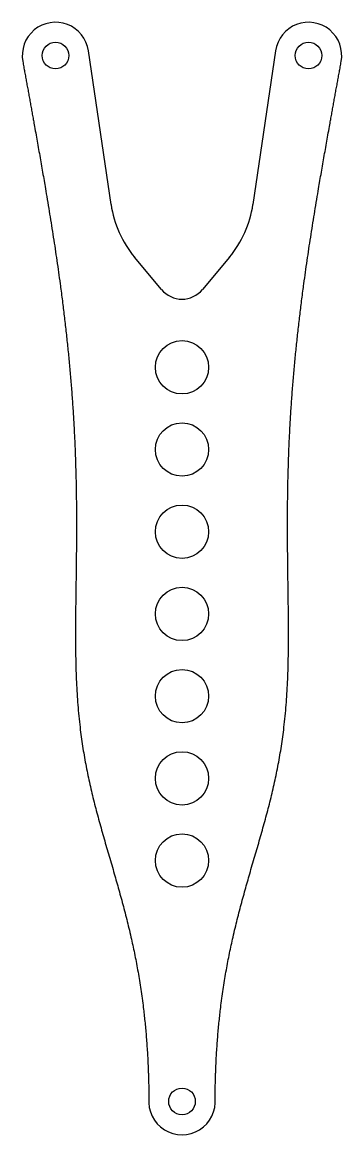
# Model space of a CAD drawing. Header units: millimetres. Extents: x -12 to 12, y -37.6 to 45.9.
import ezdxf

# ---------------------------------------------------------------- set-up
doc = ezdxf.new("R2010")
doc.units = ezdxf.units.MM
doc.layers.get('0').update_dxf_attribs({"linetype": 'CONTINUOUS'})

msp = doc.modelspace()

# ---------------------------------------------------------------- linework, layer by layer
for p, q in [((-5.328, 32.213), (-7.027, 43.749)), ((7.027, 43.749), (5.328, 32.213)), ((-1.536, 25.83), (-3.559, 28.257)), ((3.559, 28.257), (1.536, 25.83))]:
    msp.add_line(p, q)
for centre, radius in [((-9.5, 43.385), 1), ((9.5, 43.385), 1), ((0, 20), 2), ((0, 13.833), 2), ((0, 7.667), 2), ((0, 1.5), 2), ((0, -4.667), 2), ((0, -10.833), 2), ((0, -17), 2), ((0, -35.069), 1)]:
    msp.add_circle(centre, radius)
for centre, radius, start, end in [((-9.5, 43.385), 2.5, 8.37716, 190.3703), ((9.5, 43.385), 2.5, -10.3703, 171.62284), ((2.587, 33.379), 8, 188.37716, 219.80557), ((-2.587, 33.379), 8, 320.19443, 351.62284), ((0, 27.111), 2, 219.80557, 320.19443), ((0, -35.069), 2.5, -185.55665, 5.55665)]:
    msp.add_arc(centre, radius, start, end)
for points, knots in [([(-11.959, 42.935), (-11.675, 41.381), (-11.103, 38.241), (-10.234, 33.434), (-9.124, 26.843), (-8.148, 18.379), (-7.791, 9.879), (-8.037, 1.591), (-8.108, -5.962), (-6.868, -12.391), (-4.856, -18.501), (-3.326, -24.068), (-2.665, -29.099), (-2.502, -32.877), (-2.488, -34.827)], [0.0000002, 0.0000002, 0.0000002, 0.0000002, 0.0000002, 0.0000002, 0.1, 0.2, 0.3, 0.4, 0.5, 0.6, 0.7, 0.8, 0.9, 0.9951359, 0.9951359, 0.9951359, 0.9951359, 0.9951359, 0.9951359]), ([(2.488, -34.827), (2.502, -32.877), (2.665, -29.099), (3.326, -24.068), (4.856, -18.501), (6.868, -12.391), (8.108, -5.962), (8.037, 1.591), (7.791, 9.879), (8.148, 18.379), (9.124, 26.843), (10.234, 33.434), (11.103, 38.241), (11.675, 41.381), (11.959, 42.935)], [-0.9951359, -0.9951359, -0.9951359, -0.9951359, -0.9951359, -0.9951359, -0.9, -0.8, -0.7, -0.6, -0.5, -0.4, -0.3, -0.2, -0.1, -0.0000002, -0.0000002, -0.0000002, -0.0000002, -0.0000002, -0.0000002])]:
    msp.add_open_spline(points, degree=5, knots=knots)

doc.saveas('drawing.dxf')
